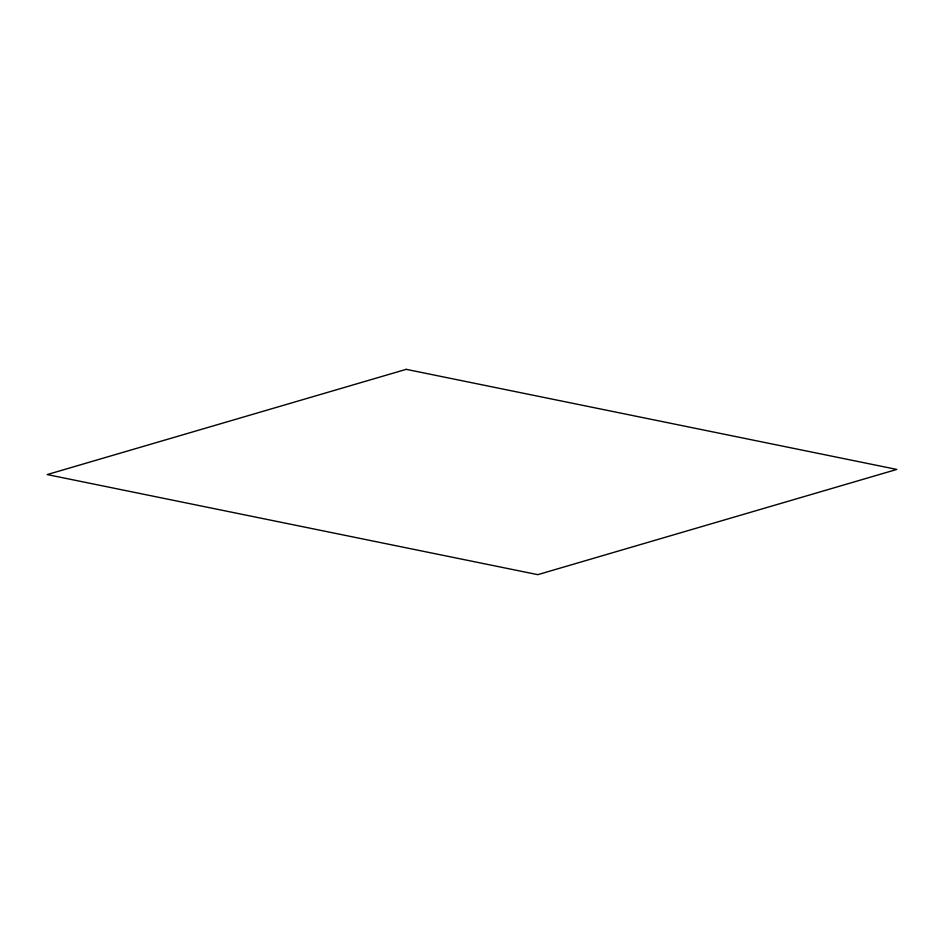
<?xml version="1.0" encoding="UTF-8"?>
<svg xmlns="http://www.w3.org/2000/svg" width="944" height="944" viewBox="0 0 944 944"><rect width="100%" height="100%" fill="white"/><g stroke="black" fill="none" stroke-linecap="round" stroke-linejoin="round"><path stroke-width="1.42" d="M406.215 369.34L47.2 474.572L537.785 574.66L896.8 469.428L406.215 369.34"/></g></svg>
